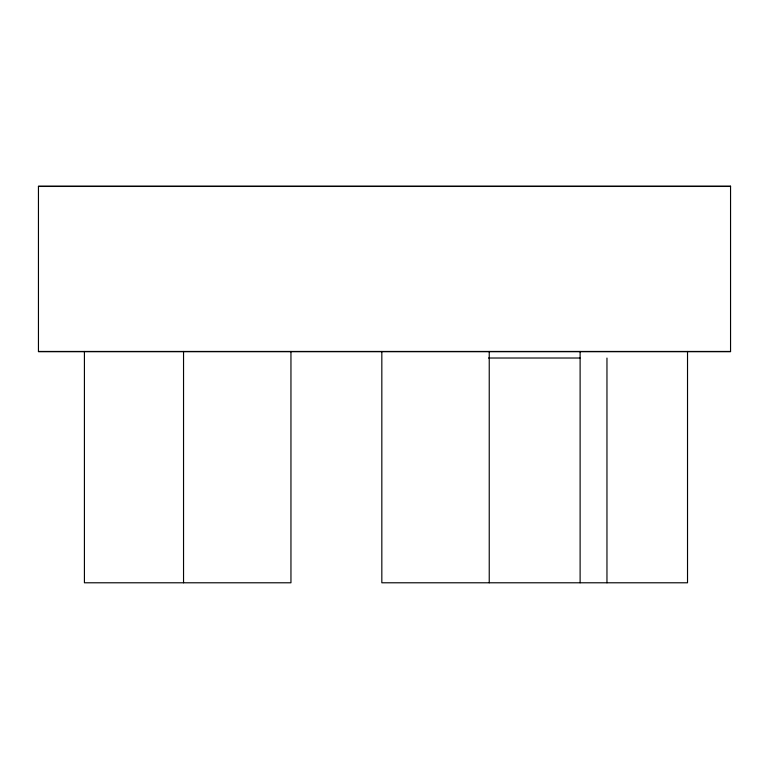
<?xml version="1.0" encoding="UTF-8"?>
<svg xmlns="http://www.w3.org/2000/svg" width="769" height="769" viewBox="0 0 769 769"><rect width="100%" height="100%" fill="white"/><g stroke="black" fill="none" stroke-linecap="round" stroke-linejoin="round"><path stroke-width="1.15" d="M38.45 186.444L730.55 186.444M38.45 351.452L730.55 351.452M488.555 358.018L580.028 358.018M687.524 351.452L687.524 582.787L381.828 582.787L381.828 351.452M606.962 358.066L606.962 582.787M580.114 351.452L580.114 582.787M489.238 351.452L489.238 582.787M290.951 351.452L290.951 582.787L84.417 582.787L84.417 351.452M183.541 351.452L183.541 582.787M730.55 186.213L38.45 186.213L38.45 351.683L730.55 351.683L730.55 186.213"/></g></svg>
